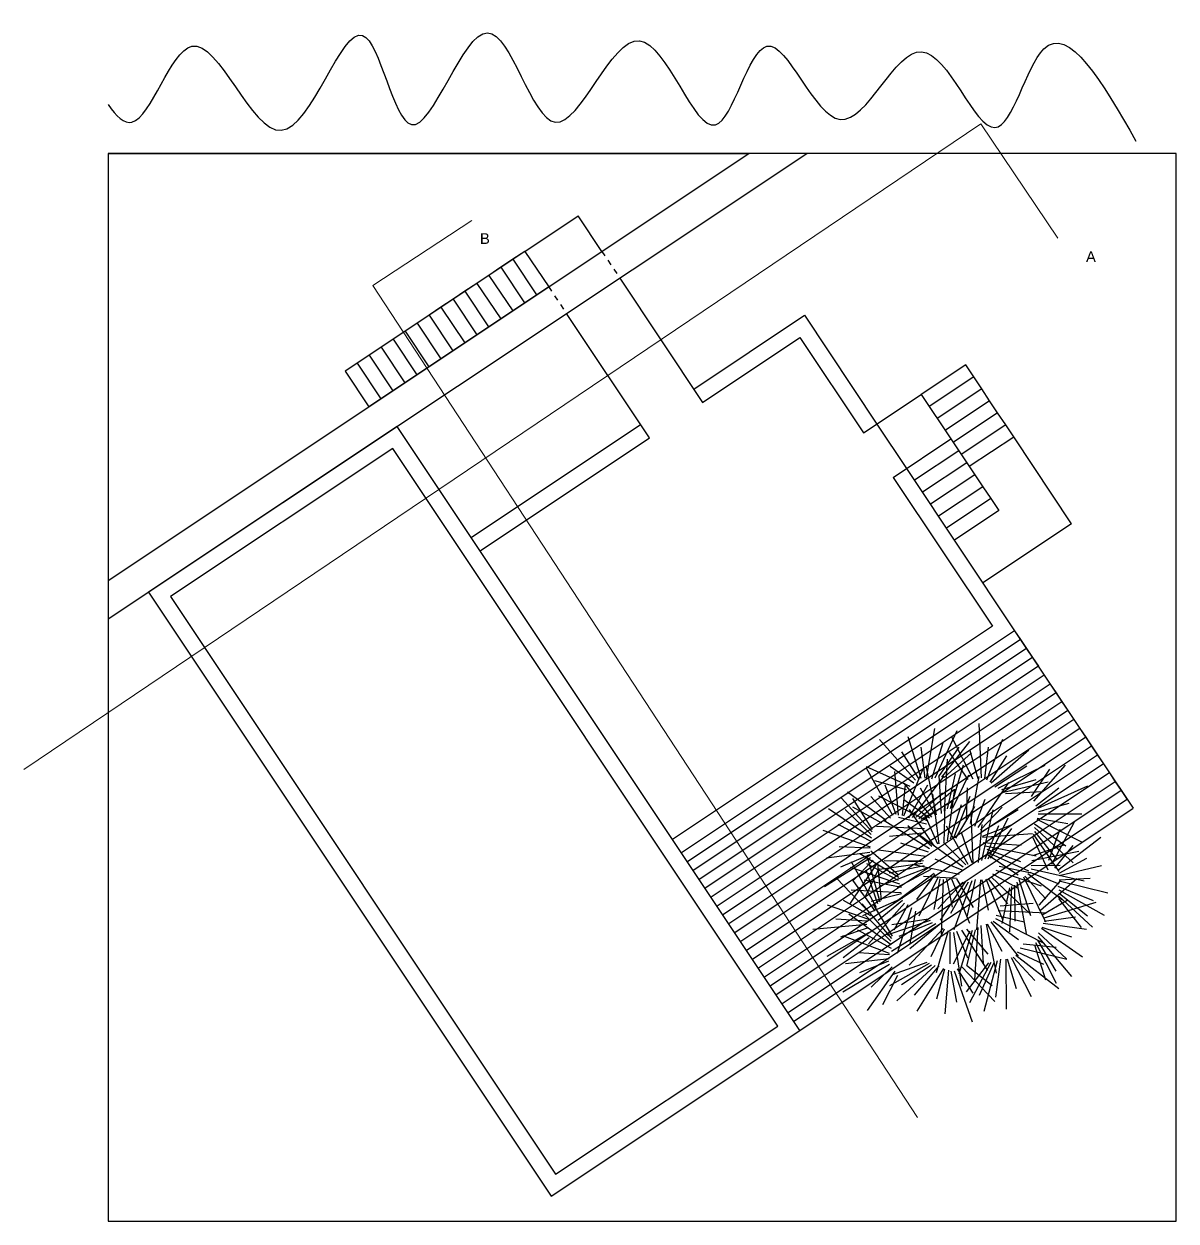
# Model space of a CAD drawing. Header units: inches. Extents: x 24 to 172, y -4 to 48.
# Drawn here: x 98.34 to 119.92, y 25.85 to 48.27 of the extents above; entities that cross this region are included whole.
import ezdxf

# ---------------------------------------------------------------- set-up
doc = ezdxf.new("R2010")
doc.units = ezdxf.units.IN
doc.header["$MEASUREMENT"] = 0
doc.linetypes.add('ACAD_ISO07W100', pattern=[3, 0, -3])
doc.linetypes.add('DOT2', pattern=[0.125, 0, -0.125])
doc.layers.add('FIORI', color=7, linetype='Continuous', lineweight=0, true_color=0xeb00eb)
doc.layers.add('PIANTE', color=7, linetype='Continuous', true_color=0x007a00)
doc.styles.get("Standard").update_dxf_attribs({"font": 'Arial.ttf'})

# ---------------------------------------------------------------- blocks, each defined once
blk = doc.blocks.new('albero')
for p, q in [((69.828, 34.754), (69.986, 35.68)), ((70.862, 34.76), (70.815, 35.777)), ((69.627, 34.716), (68.951, 35.476)), ((69.728, 34.746), (69.484, 35.528)), ((69.994, 34.761), (70.406, 35.646)), ((70.116, 34.768), (70.644, 35.44)), ((70.707, 34.732), (70.3, 35.533)), ((70.959, 34.72), (71.261, 35.481)), ((69.684, 34.747), (69.365, 35.243)), ((69.806, 34.755), (69.733, 35.333)), ((69.927, 34.74), (70.145, 35.421)), ((70.061, 34.781), (70.442, 35.335)), ((70.16, 34.767), (70.671, 35.229)), ((70.613, 34.725), (70.26, 35.232)), ((70.8, 34.739), (70.65, 35.262)), ((70.925, 34.749), (70.99, 35.335)), ((71.042, 34.664), (71.747, 35.283)), ((70.017, 34.065), (69.822, 34.983)), ((70.169, 34.132), (70.225, 35.107)), ((70.279, 34.184), (70.522, 35.003)), ((71.025, 34.678), (71.332, 35.173)), ((71.11, 34.59), (71.708, 34.982)), ((71.175, 34.564), (72.052, 34.993)), ((71.838, 34.322), (72.433, 34.995)), ((69.524, 34.597), (68.704, 34.963)), ((69.2, 34.052), (68.704, 34.941)), ((69.593, 34.661), (69.147, 34.973)), ((69.305, 34.06), (69.236, 34.876)), ((69.404, 34.046), (69.759, 34.915)), ((69.568, 34.016), (70.162, 34.791)), ((70.114, 34.088), (70.066, 34.801)), ((70.223, 34.175), (70.373, 34.831)), ((70.321, 34.199), (70.625, 34.817)), ((70.656, 33.901), (70.814, 34.786)), ((71.797, 34.406), (72.138, 34.921)), ((69.456, 34.532), (68.863, 34.704)), ((69.262, 34.071), (69.058, 34.624)), ((69.382, 34.052), (69.437, 34.631)), ((69.927, 34.02), (69.411, 34.657)), ((69.498, 34.011), (69.858, 34.628)), ((69.688, 33.997), (70.349, 34.539)), ((69.996, 34.057), (69.715, 34.567)), ((70.222, 33.577), (70.363, 34.543)), ((70.577, 33.952), (70.601, 34.569)), ((70.796, 33.83), (71.372, 34.67)), ((71.24, 34.538), (71.884, 34.729)), ((71.274, 34.493), (72.107, 34.683)), ((71.88, 34.237), (72.31, 34.569)), ((71.921, 34.188), (72.849, 34.607)), ((68.813, 33.749), (68.237, 34.38)), ((69.074, 33.958), (68.352, 34.493)), ((68.821, 33.792), (68.45, 34.372)), ((69.154, 34.006), (68.787, 34.407)), ((69.845, 33.955), (68.935, 34.412)), ((69.885, 34.005), (69.406, 34.348)), ((69.637, 34.022), (70.129, 34.48)), ((69.731, 33.987), (70.33, 34.327)), ((70.065, 33.523), (69.951, 34.455)), ((70.337, 33.619), (70.65, 34.414)), ((70.735, 33.851), (70.93, 34.358)), ((71.308, 34.464), (71.996, 34.502)), ((68.8, 33.627), (67.995, 34.18)), ((68.791, 33.697), (68.308, 34.164)), ((68.993, 33.91), (68.451, 34.206)), ((69.972, 33.487), (69.514, 34.166)), ((70.164, 33.538), (70.178, 34.253)), ((70.281, 33.616), (70.487, 34.256)), ((70.38, 33.631), (70.737, 34.22)), ((70.707, 33.168), (70.664, 34.106)), ((70.84, 33.783), (71.245, 34.211)), ((70.849, 33.74), (71.55, 34.165)), ((70.868, 33.209), (71.081, 34.162)), ((71.935, 34.125), (72.503, 34.281)), ((68.809, 33.558), (68.174, 33.885)), ((69.884, 33.429), (69.018, 33.964)), ((69.832, 33.891), (69.304, 34.016)), ((70.044, 33.518), (69.808, 34.05)), ((70.806, 33.175), (70.874, 33.887)), ((70.877, 33.666), (71.42, 33.876)), ((70.929, 33.244), (71.182, 33.866)), ((70.985, 33.243), (71.358, 34.012)), ((71.855, 33.895), (72.44, 33.483)), ((71.898, 33.985), (72.734, 33.558)), ((71.906, 34.006), (72.479, 33.903)), ((71.92, 34.083), (72.739, 34.083)), ((72.178, 33.142), (72.602, 33.934)), ((68.779, 33.462), (67.892, 33.771)), ((69.793, 33.806), (68.895, 33.844)), ((69.753, 33.721), (69.139, 33.662)), ((69.929, 33.475), (69.482, 33.859)), ((70.519, 33.087), (69.696, 33.686)), ((70.611, 33.138), (70.205, 33.85)), ((70.685, 33.164), (70.491, 33.713)), ((70.881, 33.645), (71.818, 33.714)), ((71.029, 33.251), (71.429, 33.811)), ((71.811, 33.664), (72.1, 33.038)), ((71.826, 33.706), (72.309, 33.002)), ((71.854, 33.755), (72.269, 33.226)), ((71.855, 33.825), (72.577, 33.167)), ((72.119, 33.215), (72.333, 33.794)), ((72.289, 33.031), (73.097, 33.65)), ((68.775, 33.441), (68.193, 33.464)), ((69.866, 33.367), (69.351, 33.537)), ((70.567, 33.13), (70.15, 33.547)), ((70.892, 33.545), (71.605, 33.497)), ((70.928, 33.485), (71.886, 33.298)), ((70.963, 33.425), (71.593, 33.189)), ((71.824, 33.301), (72.406, 33.506)), ((72.237, 33.069), (72.58, 33.491)), ((68.784, 33.258), (67.922, 32.717)), ((68.771, 33.362), (67.959, 33.251)), ((68.762, 33.319), (68.22, 33.087)), ((68.832, 33.215), (68.452, 32.827)), ((69.311, 32.89), (68.582, 33.336)), ((68.96, 32.432), (68.733, 33.256)), ((69.307, 32.934), (68.789, 33.387)), ((69.82, 33.285), (68.929, 33.401)), ((69.724, 33.185), (69.036, 33.206)), ((69.773, 33.204), (69.155, 33.198)), ((70.497, 33.027), (69.995, 33.236)), ((70.964, 33.368), (71.743, 33.017)), ((70.974, 33.325), (71.545, 32.94)), ((71.806, 33.209), (72.686, 33.387)), ((72.317, 32.972), (72.834, 33.254)), ((68.885, 33.137), (68.388, 32.389)), ((69.333, 32.769), (68.406, 33.076)), ((68.893, 32.33), (68.426, 33.187)), ((68.937, 33.059), (68.67, 32.502)), ((68.917, 32.396), (68.698, 33.031)), ((69.305, 32.833), (68.71, 33.147)), ((69.755, 33.154), (68.909, 33.035)), ((68.987, 32.467), (68.919, 33.153)), ((69.848, 33.075), (68.938, 32.722)), ((69.786, 33.107), (69.128, 32.971)), ((69.973, 32.964), (69.217, 32.407)), ((69.911, 33.043), (69.282, 32.704)), ((70.444, 32.949), (69.564, 33.132)), ((71.131, 33.031), (71.98, 32.737)), ((71.194, 33.101), (71.799, 32.981)), ((71.727, 32.969), (72.379, 32.474)), ((71.763, 32.994), (72.311, 32.775)), ((71.788, 33.117), (72.331, 33.122)), ((71.791, 33.052), (72.783, 32.826)), ((72.312, 32.928), (73.11, 33.115)), ((68.8, 32.192), (68.149, 32.87)), ((68.87, 32.264), (68.452, 32.844)), ((69.361, 32.705), (68.66, 32.843)), ((69.988, 32.948), (69.64, 32.482)), ((70.05, 32.901), (69.685, 32.168)), ((70.391, 32.872), (69.775, 32.913)), ((70.081, 32.869), (69.967, 32.291)), ((70.512, 32.806), (70.043, 32.302)), ((70.557, 32.809), (70.089, 32.094)), ((70.144, 32.853), (70.105, 31.836)), ((70.207, 32.868), (70.312, 32.335)), ((70.613, 32.801), (70.281, 32.216)), ((70.301, 32.868), (70.638, 32.035)), ((70.678, 32.827), (70.343, 31.91)), ((70.394, 32.867), (70.703, 32.332)), ((70.743, 32.853), (70.584, 32.156)), ((70.843, 32.848), (70.765, 31.912)), ((70.865, 32.849), (70.987, 32.28)), ((70.941, 32.865), (71.252, 32.107)), ((70.986, 32.867), (71.346, 32.401)), ((71.039, 32.904), (71.778, 32.204)), ((71.069, 32.961), (71.539, 32.689)), ((71.476, 32.747), (71.487, 32.075)), ((71.519, 32.803), (71.697, 31.843)), ((71.561, 32.858), (71.779, 32.178)), ((71.65, 32.904), (72.059, 32.059)), ((71.669, 32.917), (72.063, 32.489)), ((71.938, 32.371), (72.344, 32.836)), ((71.968, 32.282), (72.646, 32.871)), ((72.313, 32.828), (73.225, 32.603)), ((72.315, 32.85), (72.897, 32.881)), ((69.358, 32.605), (68.421, 32.655)), ((69.36, 32.583), (68.795, 32.444)), ((71.387, 32.701), (71.239, 32.028)), ((71.424, 32.726), (71.384, 31.872)), ((72.292, 32.73), (72.955, 32.463)), ((72.306, 32.54), (72.938, 31.964)), ((72.308, 32.662), (73.161, 32.187)), ((72.323, 32.593), (72.848, 32.174)), ((68.747, 32.107), (67.973, 32.375)), ((68.786, 32.175), (68.278, 32.46)), ((69.181, 31.75), (68.623, 32.397)), ((69.378, 32.507), (68.63, 32.173)), ((69.42, 32.41), (68.743, 31.65)), ((69.191, 31.794), (68.836, 32.384)), ((69.382, 32.463), (68.926, 32.089)), ((69.478, 32.382), (69.221, 31.904)), ((69.55, 32.322), (69.282, 31.465)), ((71.213, 32.359), (71.828, 32.413)), ((71.998, 32.193), (72.468, 32.465)), ((72.032, 32.138), (73.008, 32.43)), ((72.302, 32.495), (72.726, 31.952)), ((68.72, 32.072), (68.131, 32.111)), ((69.166, 31.629), (68.376, 32.203)), ((69.159, 31.699), (68.688, 32.178)), ((69.896, 32.085), (69.087, 31.81)), ((69.86, 32.11), (69.179, 32.002)), ((69.622, 32.262), (69.521, 31.653)), ((71.079, 32.076), (71.555, 31.729)), ((71.12, 32.126), (72.026, 31.661)), ((71.133, 32.189), (71.66, 32.06)), ((71.173, 32.274), (72.07, 32.229)), ((72.037, 32.074), (72.621, 32.153)), ((68.712, 32.008), (67.698, 31.916)), ((68.746, 31.855), (67.964, 31.413)), ((68.735, 31.948), (68.22, 31.775)), ((69.173, 31.56), (68.547, 31.904)), ((70.002, 32.024), (69.174, 31.508)), ((69.935, 32.044), (69.314, 31.788)), ((70.145, 31.939), (69.507, 31.25)), ((70.07, 32.005), (69.515, 31.554)), ((70.163, 31.926), (69.909, 31.403)), ((70.233, 31.891), (70.011, 31.103)), ((70.27, 31.866), (70.266, 31.277)), ((70.642, 31.886), (70.332, 31.27)), ((70.334, 31.862), (70.485, 30.855)), ((70.393, 31.889), (70.596, 31.384)), ((70.683, 31.9), (70.434, 31.083)), ((70.485, 31.905), (70.972, 31.151)), ((70.578, 31.922), (70.981, 31.455)), ((70.739, 31.909), (70.584, 31.254)), ((70.794, 31.952), (70.73, 30.977)), ((70.85, 31.995), (70.892, 31.282)), ((70.947, 32.018), (71.134, 31.097)), ((70.968, 32.025), (71.244, 31.513)), ((71.037, 32.061), (71.547, 31.421)), ((71.928, 31.856), (72.453, 31.371)), ((71.983, 31.94), (72.755, 31.406)), ((71.993, 31.96), (72.547, 31.782)), ((72.017, 32.034), (72.829, 31.925)), ((69.14, 31.465), (68.262, 31.797)), ((68.757, 31.761), (68.267, 31.386)), ((71.642, 31.649), (72.256, 31.586)), ((71.854, 31.633), (72.057, 30.975)), ((71.874, 31.673), (72.26, 30.911)), ((71.909, 31.717), (72.25, 31.138)), ((71.918, 31.787), (72.547, 31.039)), ((69.135, 31.443), (68.554, 31.482)), ((71.456, 31.397), (71.858, 30.965)), ((71.506, 31.438), (72.307, 30.81)), ((71.531, 31.498), (72.024, 31.271)), ((71.586, 31.573), (72.459, 31.359)), ((69.14, 31.261), (68.264, 30.742)), ((69.129, 31.365), (68.315, 31.275)), ((69.119, 31.322), (68.572, 31.104)), ((69.186, 31.216), (68.796, 30.839)), ((69.877, 31.282), (69.134, 30.862)), ((69.837, 31.3), (69.189, 31.067)), ((69.993, 31.243), (69.276, 30.581)), ((69.923, 31.25), (69.361, 30.882)), ((70.063, 31.236), (69.602, 30.69)), ((70.149, 31.186), (69.651, 30.39)), ((70.169, 31.177), (70.017, 30.615)), ((70.402, 31.183), (70.696, 30.726)), ((70.49, 31.217), (71.109, 30.566)), ((70.991, 31.292), (70.57, 30.747)), ((70.577, 31.25), (71.061, 30.866)), ((71.035, 31.299), (70.635, 30.544)), ((71.091, 31.296), (70.815, 30.684)), ((71.153, 31.328), (70.906, 30.384)), ((71.216, 31.36), (71.122, 30.652)), ((71.316, 31.364), (71.325, 30.425)), ((71.338, 31.368), (71.512, 30.812)), ((71.413, 31.39), (71.792, 30.664)), ((69.237, 31.137), (68.72, 30.402)), ((69.287, 31.058), (69.005, 30.508)), ((70.245, 31.156), (70.174, 30.34)), ((70.285, 31.138), (70.391, 30.558)), ((70.349, 31.146), (70.686, 30.185))]:
    blk.add_line(p, q)

msp = doc.modelspace()

# ---------------------------------------------------------------- linework, layer by layer
for p, q in [((99.924, 45.846), (111.924, 45.846)), ((99.924, 45.846), (99.924, 37.846)), ((99.924, 37.846), (111.924, 45.846)), ((99.924, 37.125), (113.005, 45.846)), ((107.728, 44.01), (108.726, 44.676)), ((109.17, 44.01), (108.726, 44.676)), ((107.728, 44.01), (104.358, 41.764)), ((107.728, 44.01), (108.172, 43.345)), ((109.503, 43.511), (111.056, 41.181)), ((108.172, 43.345), (104.802, 41.098)), ((110.058, 40.516), (108.504, 42.846)), ((110.89, 41.431), (112.961, 42.812)), ((112.961, 42.812), (114.319, 40.776)), ((111.056, 41.181), (112.878, 42.396)), ((112.878, 42.396), (114.07, 40.609)), ((104.358, 41.764), (104.802, 41.098)), ((106.721, 38.652), (109.891, 40.765)), ((106.887, 38.402), (110.058, 40.516)), ((114.873, 39.944), (116.9, 36.905)), ((114.624, 39.777), (116.484, 36.988)), ((116.484, 36.988), (110.493, 32.994)), ((116.9, 36.905), (110.659, 32.744)), ((116.9, 36.905), (119.118, 33.579)), ((112.878, 29.416), (119.118, 33.579))]:
    msp.add_line(p, q)
at = {"ltscale": 0.5}
for p, q in [((107.728, 44.01), (107.503, 43.861)), ((107.503, 43.861), (107.278, 43.711)), ((107.503, 43.861), (107.947, 43.195)), ((107.054, 43.561), (106.829, 43.411)), ((107.278, 43.711), (107.054, 43.561)), ((107.054, 43.561), (107.498, 42.895)), ((107.278, 43.711), (107.722, 43.045)), ((106.829, 43.411), (106.604, 43.262)), ((106.829, 43.411), (107.273, 42.746)), ((106.38, 43.112), (106.155, 42.962)), ((106.604, 43.262), (106.38, 43.112)), ((106.38, 43.112), (106.824, 42.446)), ((106.604, 43.262), (107.048, 42.596)), ((106.155, 42.962), (105.931, 42.812)), ((106.155, 42.962), (106.599, 42.296)), ((105.706, 42.662), (105.481, 42.513)), ((105.931, 42.812), (105.706, 42.662)), ((105.706, 42.662), (106.15, 41.997)), ((105.931, 42.812), (106.374, 42.147)), ((105.481, 42.513), (105.257, 42.363)), ((105.481, 42.513), (105.925, 41.847)), ((105.032, 42.213), (104.807, 42.063)), ((105.257, 42.363), (105.032, 42.213)), ((105.032, 42.213), (105.476, 41.548)), ((105.257, 42.363), (105.7, 41.697)), ((104.807, 42.063), (104.583, 41.914)), ((104.807, 42.063), (105.251, 41.398)), ((104.583, 41.914), (104.358, 41.764)), ((104.358, 41.764), (104.802, 41.098)), ((104.583, 41.914), (105.026, 41.248)), ((115.983, 41.885), (115.151, 41.33)), ((116.133, 41.66), (115.983, 41.885)), ((116.133, 41.66), (115.301, 41.105)), ((116.283, 41.436), (116.133, 41.66)), ((114.07, 40.609), (115.148, 41.331)), ((115.148, 41.331), (115.704, 40.501)), ((116.283, 41.436), (115.451, 40.881)), ((116.432, 41.211), (116.283, 41.436)), ((116.432, 41.211), (115.6, 40.656)), ((116.582, 40.986), (116.432, 41.211)), ((116.582, 40.986), (115.75, 40.432)), ((116.732, 40.762), (116.582, 40.986)), ((114.319, 40.776), (114.876, 39.945)), ((116.732, 40.762), (115.9, 40.207)), ((116.882, 40.537), (116.732, 40.762)), ((114.624, 39.777), (115.704, 40.501)), ((115.704, 40.501), (115.854, 40.276)), ((116.048, 39.984), (116.882, 40.537)), ((117.965, 38.905), (116.882, 40.537)), ((115.854, 40.276), (115.022, 39.722)), ((115.854, 40.276), (116.004, 40.052)), ((116.004, 40.052), (115.172, 39.497)), ((116.004, 40.052), (116.153, 39.827)), ((116.153, 39.827), (115.321, 39.272)), ((116.153, 39.827), (116.303, 39.602)), ((116.303, 39.602), (115.471, 39.048)), ((116.303, 39.602), (116.453, 39.378)), ((116.453, 39.378), (115.621, 38.823)), ((116.453, 39.378), (116.603, 39.153)), ((116.603, 39.153), (115.771, 38.598)), ((117.965, 38.905), (116.304, 37.798)), ((116.9, 36.905), (117.011, 36.738)), ((117.011, 36.738), (110.77, 32.578)), ((117.122, 36.572), (110.881, 32.412)), ((117.011, 36.738), (117.122, 36.572)), ((117.122, 36.572), (117.233, 36.405)), ((117.233, 36.405), (110.992, 32.245)), ((117.233, 36.405), (117.344, 36.239)), ((117.344, 36.239), (111.103, 32.079)), ((117.343, 36.239), (117.454, 36.073)), ((117.454, 36.073), (111.214, 31.912)), ((117.566, 35.906), (111.325, 31.746)), ((117.455, 36.073), (117.566, 35.906)), ((117.565, 35.906), (117.676, 35.74)), ((117.676, 35.74), (111.436, 31.58)), ((117.676, 35.74), (117.787, 35.573)), ((117.787, 35.573), (111.547, 31.413)), ((117.787, 35.573), (117.898, 35.407)), ((117.898, 35.407), (111.658, 31.247)), ((118.009, 35.241), (111.769, 31.08)), ((117.898, 35.407), (118.009, 35.241)), ((118.01, 35.241), (118.121, 35.075)), ((118.121, 35.075), (111.88, 30.914)), ((118.12, 35.074), (118.231, 34.908)), ((118.231, 34.908), (111.991, 30.747)), ((118.231, 34.908), (118.342, 34.741)), ((118.342, 34.741), (112.102, 30.581)), ((118.453, 34.575), (112.212, 30.415)), ((118.342, 34.741), (118.453, 34.575)), ((118.453, 34.575), (118.564, 34.409)), ((118.564, 34.409), (112.323, 30.248)), ((118.564, 34.409), (118.675, 34.242)), ((118.675, 34.242), (112.434, 30.082)), ((118.675, 34.242), (118.786, 34.076)), ((118.786, 34.076), (112.545, 29.915)), ((118.897, 33.909), (112.656, 29.749)), ((118.786, 34.076), (118.897, 33.909)), ((118.897, 33.909), (119.008, 33.743)), ((119.008, 33.743), (112.767, 29.583))]:
    msp.add_line(p, q, dxfattribs=at)
at = {"linetype": 'ACAD_ISO07W100', "ltscale": 30}
for p, q in [((109.17, 44.01), (109.503, 43.511)), ((108.172, 43.345), (108.504, 42.846))]:
    msp.add_line(p, q, dxfattribs=at)
at = {"linetype": 'ACAD_ISO07W100'}
msp.add_line((109.17, 44.01), (109.503, 43.511), dxfattribs=at)
at = {"linetype": 'DOT2', "ltscale": 0.5}
for p, q in [((109.17, 44.01), (109.503, 43.511)), ((108.172, 43.345), (108.504, 42.846))]:
    msp.add_line(p, q, dxfattribs=at)
for points in [[(99.924, 25.846), (119.924, 25.846), (119.924, 45.846), (99.924, 45.846)], [(105.334, 40.732), (100.675, 37.626), (108.219, 26.31), (112.878, 29.416)], [(105.251, 40.316), (101.091, 37.543), (108.302, 26.726), (112.462, 29.499)]]:
    msp.add_lwpolyline(points, close=True)
at = {"ltscale": 0.5}
msp.add_open_spline([(99.924, 46.76), (100.073, 46.536), (100.599, 46.034), (101.525, 49.334), (103.206, 44.469), (104.723, 49.738), (105.536, 44.743), (107.073, 49.821), (108.229, 44.801), (109.88, 49.592), (111.301, 44.906), (112.209, 49.21), (113.636, 45.099), (115.167, 49.135), (116.58, 45.069), (117.465, 49.049), (118.543, 47.172), (119.173, 46.074)], degree=3, knots=[7.920784, 7.920784, 7.920784, 7.920784, 8.633191, 10.442481, 12.743206, 15.085486, 16.988292, 19.222702, 21.326236, 23.518318, 25.640898, 27.402385, 29.342638, 31.327077, 33.303565, 35.037706, 37.480987, 37.480987, 37.480987, 37.480987], dxfattribs=at)
at = {"layer": 'FIORI', "color": 6}
for p, q in [((98.343, 34.303), (116.265, 46.401)), ((116.265, 46.401), (117.711, 44.26)), ((104.878, 43.371), (106.735, 44.586)), ((104.878, 43.371), (115.081, 27.786))]:
    msp.add_line(p, q, dxfattribs=at)

# ---------------------------------------------------------------- block references
at = {"layer": 'PIANTE'}
msp.add_blockref('albero', (45.419, -0.61), dxfattribs=at)

# ---------------------------------------------------------------- texts
at = {"ltscale": 0.5, "char_height": 0.2, "attachment_point": 1}
for s, width, insert in [('B', 0.89218, (106.884, 44.349)), ('A', 0.58186, (118.236, 44.01))]:
    msp.add_mtext_dynamic_manual_height_columns(s, width=width, gutter_width=1, heights=[0], dxfattribs=dict(at, insert=insert))

doc.saveas('drawing.dxf')
